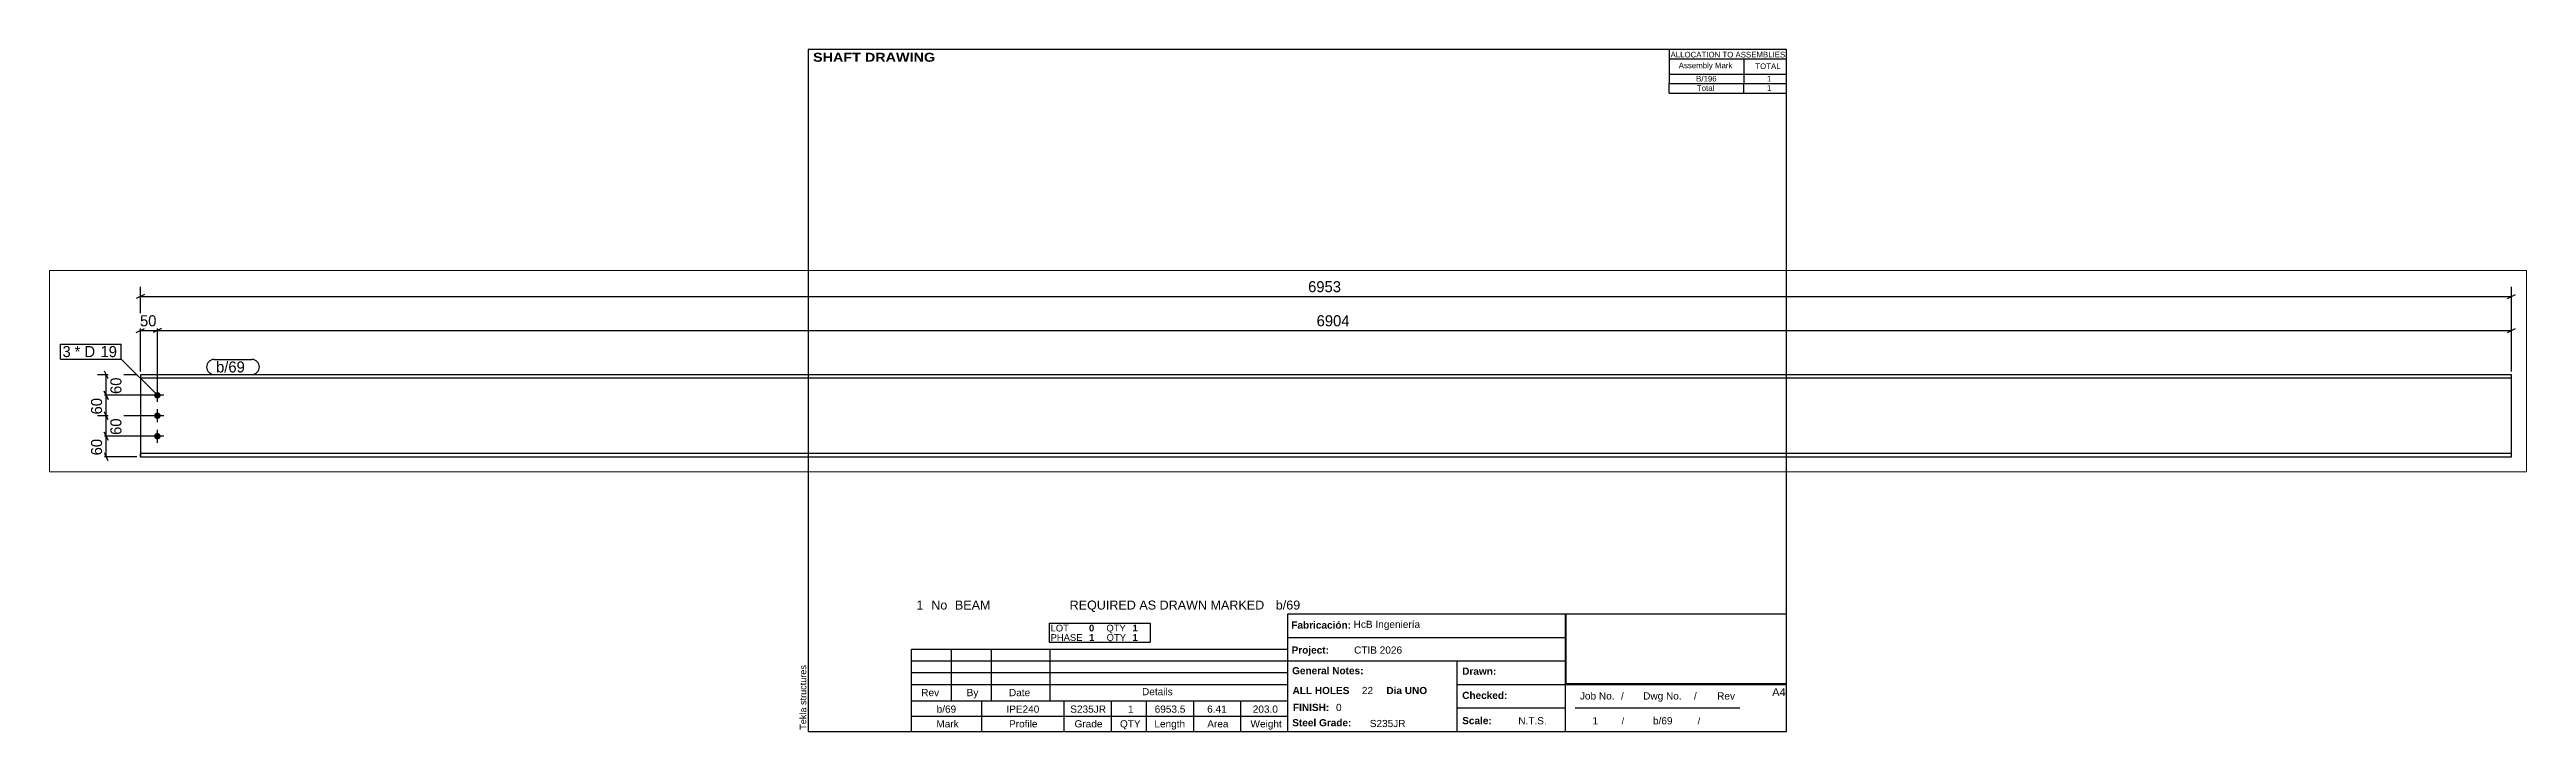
# Paper-space layout 'Layout1' of a CAD drawing. Header units: millimetres. Extents: x -217 to 509, y 5 to 205.
# The model-space entities are those that its viewports show. They can reach past a viewport. Long polylines and large blocks are cut down to what shows.
import ezdxf

# ---------------------------------------------------------------- set-up
doc = ezdxf.new("R2010")
doc.units = ezdxf.units.MM
doc.linetypes.add('DXK_LINE_DOT4', pattern=[0.9408, 0.4704, -0.4704])
doc.layers.add('Viewport layer', color=7, linetype='Continuous', plot=False)
doc.styles.add('Arial', font='ARIAL.TTF', dxfattribs={"height": 0.2})
doc.styles.add('Arial Black', font='ARIBLK.TTF', dxfattribs={"height": 0.2})
doc.styles.add('Arial Bold', font='ARIALBD.TTF', dxfattribs={"height": 0.2})
doc.styles.add('Comic Sans MS', font='COMIC.TTF', dxfattribs={"height": 0.2})

msp = doc.modelspace()

# ---------------------------------------------------------------- hatches: boundary and pattern name
at = {"linetype": 'Continuous'}
for points in [[(306.9, 224), (307.1, 226), (307.7, 227.9), (308.7, 229.6), (310, 231.1), (311.6, 232.2), (313.5, 233), (315.4, 233.4), (317.4, 233.4), (319.3, 233), (321.1, 232.2), (322.8, 231.1), (324.1, 229.6), (325.1, 227.9), (325.7, 226), (325.9, 224), (325.7, 222), (325.1, 220.1), (324.1, 218.4), (322.8, 216.9), (321.1, 215.8), (319.3, 215), (317.4, 214.6), (315.4, 214.6), (313.5, 215), (311.6, 215.8), (310, 216.9), (308.7, 218.4), (307.7, 220.1), (307.1, 222)], [(306.9, 164), (307.1, 166), (307.7, 167.9), (308.7, 169.6), (310, 171.1), (311.6, 172.2), (313.5, 173), (315.4, 173.4), (317.4, 173.4), (319.3, 173), (321.1, 172.2), (322.8, 171.1), (324.1, 169.6), (325.1, 167.9), (325.7, 166), (325.9, 164), (325.7, 162), (325.1, 160.1), (324.1, 158.4), (322.8, 156.9), (321.1, 155.8), (319.3, 155), (317.4, 154.6), (315.4, 154.6), (313.5, 155), (311.6, 155.8), (310, 156.9), (308.7, 158.4), (307.7, 160.1), (307.1, 162)], [(306.9, 104), (307.1, 106), (307.7, 107.9), (308.7, 109.6), (310, 111.1), (311.6, 112.2), (313.5, 113), (315.4, 113.4), (317.4, 113.4), (319.3, 113), (321.1, 112.2), (322.8, 111.1), (324.1, 109.6), (325.1, 107.9), (325.7, 106), (325.9, 104), (325.7, 102), (325.1, 100.1), (324.1, 98.4), (322.8, 96.9), (321.1, 95.8), (319.3, 95), (317.4, 94.6), (315.4, 94.6), (313.5, 95), (311.6, 95.8), (310, 96.9), (308.7, 98.4), (307.7, 100.1), (307.1, 102)]]:
    msp.add_hatch(color=3, dxfattribs=at).paths.add_polyline_path(points)

# ---------------------------------------------------------------- linework, layer by layer
at = {"color": 8, "linetype": 'Continuous'}
for p, q in [((278.4, 520), (254.4, 508)), ((266.4, 294), (266.4, 542.4)), ((266.4, 514), (7219.9, 514)), ((7207.9, 508), (7231.9, 520)), ((7219.9, 294), (7219.9, 542.4)), ((266.4, 294), (266.4, 442.4)), ((316.4, 234), (316.4, 442.4)), ((316.4, 234), (316.4, 442.4)), ((7219.9, 294), (7219.9, 442.4)), ((254.4, 408), (278.4, 420)), ((266.4, 414), (316.4, 414)), ((328.4, 420), (304.4, 408)), ((328.4, 420), (304.4, 408)), ((316.4, 414), (7219.9, 414)), ((7207.9, 408), (7231.9, 420)), ((160.4, 296), (172.4, 272)), ((256.4, 284), (140.8, 284)), ((306.4, 224), (140.8, 224)), ((172.4, 212), (160.4, 236)), ((166.4, 224), (166.4, 284)), ((306.4, 164), (138, 164)), ((172.4, 152), (160.4, 176)), ((306.4, 104), (140.8, 104)), ((172.4, 92), (160.4, 116)), ((256.4, 44), (138, 44)), ((172.4, 32), (160.4, 56))]:
    msp.add_line(p, q, dxfattribs=at)
at = {"color": 7, "linetype": 'Continuous'}
for p, q in [((266.4, 284), (266.4, 53.8)), ((7219.9, 284), (266.4, 284)), ((7219.9, 274.2), (266.4, 274.2)), ((7219.9, 44), (7219.9, 284)), ((266.4, 53.8), (266.4, 44)), ((7219.9, 53.8), (266.4, 53.8)), ((266.4, 44), (7219.9, 44))]:
    msp.add_line(p, q, dxfattribs=at)
at = {"color": 3, "linetype": 'Continuous'}
for p, q in [((335.4, 224), (297.4, 224)), ((316.4, 205), (316.4, 243)), ((335.4, 164), (297.4, 164)), ((316.4, 145), (316.4, 183)), ((335.4, 104), (297.4, 104)), ((316.4, 85), (316.4, 123))]:
    msp.add_line(p, q, dxfattribs=at)
at = {"color": 7, "linetype": 'DXK_LINE_DOT4'}
msp.add_line((266.4, 44), (266.4, 53.8), dxfattribs=at)

# ---------------------------------------------------------------- wipeouts: each hides what was drawn before it
at = {"color": 0}
msp.add_wipeout([(64.1, 336.1), (64.1, 368.1), (38, 368.1), (38, 336.1)], dxfattribs=at)

# ---------------------------------------------------------------- next in the draw order: wipeouts: each hides what was drawn before it
for points in [[(3801.7, 520), (3801.7, 564.8), (3684.6, 564.8), (3684.6, 520)], [(323.9, 420), (323.9, 464.8), (258.9, 464.8), (258.9, 420)], [(3826.7, 420), (3826.7, 464.8), (3709.6, 464.8), (3709.6, 420)], [(64.1, 336.1), (64.1, 368.1), (38, 368.1), (38, 336.1)], [(587.7, 291), (587.7, 323), (488.4, 323), (488.4, 291)], [(217.2, 286.5), (172.4, 286.5), (172.4, 221.5), (217.2, 221.5)]]:
    msp.add_wipeout(points, dxfattribs=at)

# ---------------------------------------------------------------- next in the draw order: linework, layer by layer
at = {"color": 7, "linetype": 'Continuous'}
msp.add_line((32, 330.1), (32, 374.1), dxfattribs=at)
at = {"color": 8, "linetype": 'Continuous'}
for p, q in [((306.4, 224), (138, 224)), ((160.4, 236), (172.4, 212)), ((166.4, 164), (166.4, 224))]:
    msp.add_line(p, q, dxfattribs=at)

# ---------------------------------------------------------------- next in the draw order: texts
at = {"color": 3, "style": 'Comic Sans MS'}
for s, p in [('6953', (3691, 526.4)), ('50', (265.3, 426.4)), ('6904', (3716, 426.4))]:
    msp.add_text(s, height=32.38, dxfattribs=at).set_placement(p)
msp.add_text('60', height=32.38, rotation=90.00021, dxfattribs=at).set_placement((210.8, 227.9))

# ---------------------------------------------------------------- next in the draw order: wipeouts: each hides what was drawn before it
at = {"color": 0}
for points in [[(139.9, 336.1), (139.9, 368.1), (73.7, 368.1), (73.7, 336.1)], [(587.7, 291), (587.7, 323), (488.4, 323), (488.4, 291)]]:
    msp.add_wipeout(points, dxfattribs=at)

# ---------------------------------------------------------------- next in the draw order: linework, layer by layer
at = {"color": 7, "linetype": 'Continuous'}
for p, q in [((482.4, 329), (593.7, 329)), ((482.4, 285), (593.7, 285))]:
    msp.add_line(p, q, dxfattribs=at)
for centre, start, end in [((482.4, 307), 90, 270), ((593.7, 307), 270, 90)]:
    msp.add_arc(centre, 22, start, end, dxfattribs=at)

# ---------------------------------------------------------------- next in the draw order: texts
at = {"color": 3, "style": 'Comic Sans MS'}
msp.add_text('b/69', height=32.38, dxfattribs=at).set_placement((488.4, 291))

# ---------------------------------------------------------------- next in the draw order: wipeouts: each hides what was drawn before it
at = {"color": 0}
for points in [[(139.9, 336.1), (139.9, 368.1), (73.7, 368.1), (73.7, 336.1)], [(160.4, 226.5), (115.6, 226.5), (115.6, 161.5), (160.4, 161.5)]]:
    msp.add_wipeout(points, dxfattribs=at)

# ---------------------------------------------------------------- next in the draw order: linework, layer by layer
at = {"color": 8, "linetype": 'Continuous'}
for p, q in [((306.4, 164), (140.8, 164)), ((160.4, 176), (172.4, 152)), ((166.4, 104), (166.4, 164))]:
    msp.add_line(p, q, dxfattribs=at)

# ---------------------------------------------------------------- next in the draw order: texts
at = {"color": 3, "style": 'Comic Sans MS'}
msp.add_text('3', height=32.4, dxfattribs=at).set_placement((38, 336.1))
msp.add_text('60', height=32.38, rotation=90.00021, dxfattribs=at).set_placement((154, 167.9))

# ---------------------------------------------------------------- next in the draw order: wipeouts: each hides what was drawn before it
at = {"color": 0}
msp.add_wipeout([(194.7, 336.1), (194.7, 368.1), (149.5, 368.1), (149.5, 336.1)], dxfattribs=at)

# ---------------------------------------------------------------- next in the draw order: wipeouts: each hides what was drawn before it
for points in [[(194.7, 336.1), (194.7, 368.1), (149.5, 368.1), (149.5, 336.1)], [(217.2, 166.5), (172.4, 166.5), (172.4, 101.5), (217.2, 101.5)]]:
    msp.add_wipeout(points, dxfattribs=at)

# ---------------------------------------------------------------- next in the draw order: linework, layer by layer
at = {"color": 7, "linetype": 'Continuous'}
for p, q in [((32, 374.1), (210.3, 374.1)), ((210.3, 330.1), (210.3, 374.1)), ((32, 330.1), (210.3, 330.1)), ((316.4, 224), (210.3, 330.1))]:
    msp.add_line(p, q, dxfattribs=at)
at = {"color": 8, "linetype": 'Continuous'}
for p, q in [((306.4, 104), (138, 104)), ((160.4, 116), (172.4, 92)), ((166.4, 44), (166.4, 104))]:
    msp.add_line(p, q, dxfattribs=at)

# ---------------------------------------------------------------- next in the draw order: texts
at = {"color": 3, "style": 'Comic Sans MS'}
for s, p in [('* D', (73.7, 336.1)), ('19', (149.5, 336.1))]:
    msp.add_text(s, height=32.38, dxfattribs=at).set_placement(p)
msp.add_text('60', height=32.38, rotation=90.00021, dxfattribs=at).set_placement((210.8, 107.9))

# ---------------------------------------------------------------- next in the draw order: wipeouts: each hides what was drawn before it
at = {"color": 0}
msp.add_wipeout([(160.4, 106.5), (115.6, 106.5), (115.6, 41.5), (160.4, 41.5)], dxfattribs=at)

# ---------------------------------------------------------------- next in the draw order: texts
at = {"color": 3, "style": 'Comic Sans MS'}
msp.add_text('60', height=32.38, rotation=90.00021, dxfattribs=at).set_placement((154, 47.9))

psp = doc.layouts.get("Layout1")

# ---------------------------------------------------------------- linework, layer by layer
at = {"color": 5, "linetype": 'Continuous'}
for p, q in [((292, 205), (5, 205)), ((5, 205), (5, 5)), ((292, 5), (292, 205)), ((5, 5), (292, 5))]:
    psp.add_line(p, q, dxfattribs=at)
at = {"color": 7, "linetype": 'Continuous'}
for p, q in [((257.51, 205), (257.51, 197.75)), ((257.51, 197.75), (257.51, 195)), ((257.57, 202.24), (292, 202.24)), ((257.57, 197.75), (292, 197.75)), ((279.49, 202.24), (279.49, 197.75)), ((279.49, 197.75), (279.49, 195)), ((257.51, 192.23), (257.51, 194.99)), ((257.51, 192.23), (292, 192.23)), ((257.54, 194.99), (292, 194.99)), ((279.49, 192.23), (279.49, 194.99)), ((75.68, 36.74), (105.35, 36.74)), ((75.68, 36.74), (75.68, 33.98)), ((105.35, 36.74), (105.35, 33.98)), ((145.72, 5), (145.72, 39.5)), ((145.75, 39.5), (292, 39.5)), ((227.14, 5), (227.14, 39.5)), ((35.31, 13.97), (35.31, 29.15)), ((35.31, 29.15), (145.71, 29.15)), ((47.04, 13.97), (47.04, 29.15)), ((58.77, 13.97), (58.77, 29.15)), ((75.68, 33.98), (75.68, 31.22)), ((75.68, 31.22), (105.35, 31.22)), ((76.02, 13.97), (76.02, 29.15)), ((105.35, 33.98), (105.35, 31.22)), ((145.71, 13.97), (145.71, 29.15)), ((145.72, 32.6), (227.14, 32.6)), ((35.31, 25.7), (145.71, 25.7)), ((35.31, 22.25), (145.71, 22.25)), ((145.72, 25.7), (227.14, 25.7)), ((195.4, 5), (195.4, 25.7)), ((35.31, 18.8), (145.71, 18.8)), ((195.4, 18.8), (292, 18.8)), ((35.31, 13.96), (145.71, 13.97)), ((35.31, 9.49), (35.31, 13.96)), ((35.31, 9.48), (145.72, 9.49)), ((35.31, 5), (35.31, 9.48)), ((56.01, 9.49), (56.01, 13.97)), ((56.01, 5), (56.01, 9.48)), ((80.16, 9.49), (80.16, 13.97)), ((80.16, 5), (80.16, 9.48)), ((93.96, 9.49), (93.96, 13.97)), ((93.96, 5), (93.96, 9.48)), ((104.31, 9.49), (104.31, 13.97)), ((104.31, 5), (104.31, 9.48)), ((118.11, 9.49), (118.11, 13.97)), ((118.11, 5), (118.11, 9.48)), ((131.91, 9.49), (131.91, 13.97)), ((131.91, 5), (131.91, 9.48)), ((195.4, 11.9), (227.14, 11.9)), ((229.99, 11.92), (278.29, 11.92))]:
    psp.add_line(p, q, dxfattribs=at)
at = {"color": 2, "linetype": 'Continuous'}
for p, q in [((227.28, 39.46), (291.86, 39.46)), ((227.29, 19.02), (227.29, 39.46)), ((291.96, 19.03), (291.96, 39.47)), ((227.28, 19.03), (291.86, 19.03))]:
    psp.add_line(p, q, dxfattribs=at)

# ---------------------------------------------------------------- texts
at = {"color": 7}
for s, height, style, p in [(' SHAFT DRAWING', 2.6342, 'Arial Black', (5.3, 201.42)), ('ALLOCATION TO ASSEMBLIES', 1.6475, 'Arial', (257.95, 202.68)), ('Assembly Mark', 1.6475, 'Arial', (260.35, 199.52)), ('TOTAL', 1.648, 'Arial', (282.81, 199.28)), ('1', 2.64, 'Arial', (36.8, 40.76)), ('No', 2.636, 'Arial', (41.13, 40.76)), ('BEAM', 2.636, 'Arial', (48.08, 40.76)), ('REQUIRED AS DRAWN MARKED', 2.636, 'Arial', (81.71, 40.76)), ('b/69', 2.636, 'Arial', (142.18, 40.76)), ('b/69', 2.109, 'Arial', (42.71, 10.5)), ('IPE240', 2.109, 'Arial', (63.17, 10.5)), ('S235JR', 2.109, 'Arial', (81.91, 10.5)), ('1', 2.11, 'Arial', (98.86, 10.5)), ('6953.5', 2.109, 'Arial', (106.66, 10.5)), ('6.41', 2.109, 'Arial', (122.06, 10.5)), ('203.0', 2.109, 'Arial', (135.43, 10.5)), ('FINISH:', 2.107, 'Arial Bold', (147.22, 11)), ('0', 2.11, 'Arial', (159.84, 11))]:
    psp.add_text(s, height=height, dxfattribs=dict(at, style=style)).set_placement(p)
at = {"color": 7, "linetype": 'Continuous'}
for s, height, style, p in [('B/196', 1.648, 'Arial', (265.45, 195.63)), ('1', 1.65, 'Arial', (286.23, 195.63)), ('Total', 1.648, 'Arial', (265.67, 192.88)), ('1', 1.65, 'Arial', (286.21, 192.88)), ('LOT', 1.977, 'Arial', (76.13, 34.33)), ('0', 1.98, 'Arial Bold', (87.41, 34.33)), ('QTY', 1.977, 'Arial', (92.51, 34.33)), ('Fabricación:', 2.1074, 'Arial Bold', (146.73, 35.16)), ('HcB Ingeniería', 2.1088, 'Arial', (165.02, 35.36)), ('PHASE', 1.977, 'Arial', (76.13, 31.57)), ('1', 1.98, 'Arial Bold', (87.41, 31.57)), ('QTY', 1.977, 'Arial', (92.58, 31.57)), ('1', 1.98, 'Arial Bold', (100.18, 34.33)), ('1', 1.98, 'Arial Bold', (100.18, 31.57)), ('Project:', 2.107, 'Arial Bold', (146.81, 27.83)), ('CTIB 2026', 2.109, 'Arial', (165.14, 27.83)), ('General Notes:', 2.1074, 'Arial Bold', (146.96, 21.78)), ('Drawn:', 2.107, 'Arial Bold', (196.85, 21.62)), ('Rev', 2.109, 'Arial', (38.21, 15.35)), ('By', 2.109, 'Arial', (51.53, 15.35)), ('Date', 2.109, 'Arial', (63.94, 15.35)), ('Details', 2.109, 'Arial', (102.96, 15.63)), ('ALL HOLES', 2.107, 'Arial Bold', (147.1, 15.96)), ('22', 2.109, 'Arial', (167.43, 15.96)), ('Dia UNO', 2.107, 'Arial Bold', (174.62, 15.96)), ('Checked:', 2.107, 'Arial Bold', (196.85, 14.53)), ('Job No.', 2.109, 'Arial', (231.37, 14.37)), ('/', 2.11, 'Arial', (243.42, 14.37)), ('Dwg No.', 2.109, 'Arial', (249.91, 14.37)), ('/', 2.11, 'Arial', (264.81, 14.37)), ('Rev', 2.109, 'Arial', (271.61, 14.37)), ('A4', 2.307, 'Arial', (287.76, 15.38)), ('Mark', 2.109, 'Arial', (42.64, 6.19)), ('Profile', 2.109, 'Arial', (63.95, 6.19)), ('Grade', 2.109, 'Arial', (83.16, 6.19)), ('QTY', 2.109, 'Arial', (96.49, 6.19)), ('Length', 2.109, 'Arial', (106.58, 6.19)), ('Area', 2.109, 'Arial', (122.09, 6.19)), ('Weight', 2.109, 'Arial', (134.77, 6.19)), ('Steel Grade:', 2.1074, 'Arial Bold', (147.01, 6.52)), ('S235JR', 2.109, 'Arial', (169.74, 6.28)), ('Scale:', 2.107, 'Arial Bold', (196.85, 7.13)), ('N.T.S.', 2.109, 'Arial', (213.29, 7.08)), ('1', 2.11, 'Arial', (235.04, 7.08)), ('/', 1.98, 'Arial', (243.58, 7.08)), ('b/69', 2.109, 'Arial', (252.8, 7.08)), ('/', 1.98, 'Arial', (265.88, 7.08))]:
    psp.add_text(s, height=height, dxfattribs=dict(at, style=style)).set_placement(p)
at = {"color": 174, "linetype": 'Continuous', "style": 'Arial'}
psp.add_text('Tekla structures', height=1.9102, rotation=90, dxfattribs=at).set_placement((4.5, 5.5))

# ---------------------------------------------------------------- viewports
at = {"layer": 'Viewport layer', "view_target_point": (3631.95, 295.2)}
psp.add_viewport(center=(145.76, 110.71), size=(726.39, 59.04), view_center_point=(0, 0), view_height=590.4, dxfattribs=at)

doc.saveas('drawing.dxf')
